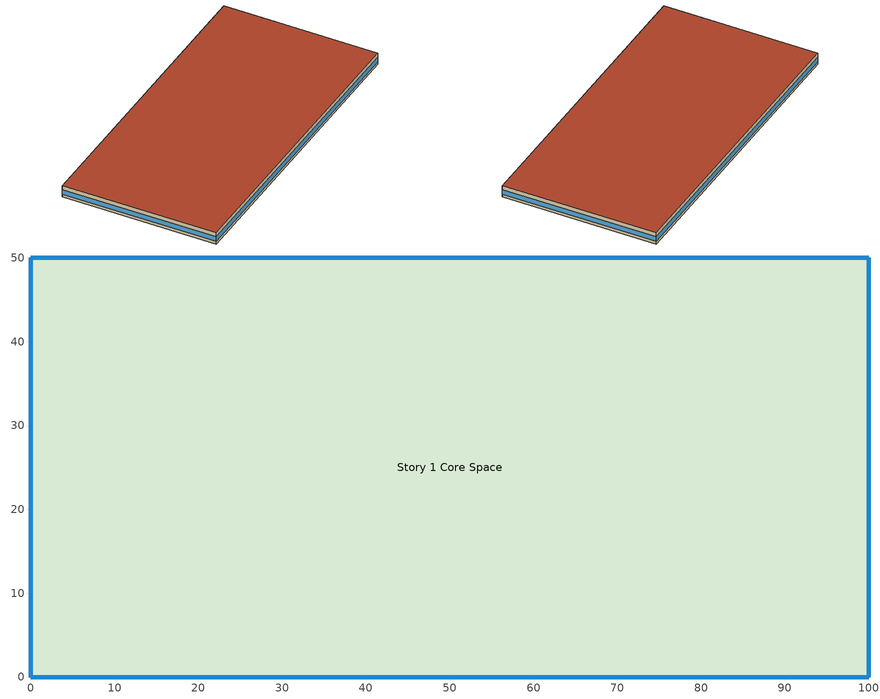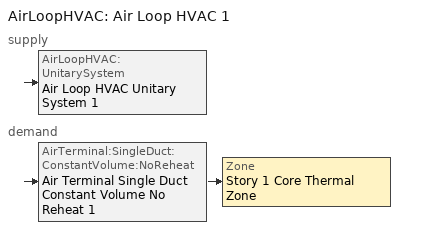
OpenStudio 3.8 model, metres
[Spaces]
Story 1 Core Space
 floor ground: 0,0 0,50 100,50 100,0 z0
 wall outside: 0,50 0,0 100,0 100,50 0,50 z0:4
 window: 0.03,0 99.97,0 / 100,0.03 100,49.97 / 99.97,50 0.03,50 / 0,49.97 0,0.03 z1:2.6
 roof outside: 100,0 100,50 0,50 0,0 z4
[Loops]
AirLoopHVAC 'Air Loop HVAC 1'
 supply: AirLoopHVAC:UnitarySystem 'Air Loop HVAC Unitary System 1'
 demand: AirTerminal:SingleDuct:ConstantVolume:NoReheat 'Air Terminal Single Duct Constant Volume No Reheat 1' > Zone 'Story 1 Core Thermal Zone'
[Building]
Building 1: Space Type=Baseline Model Space Type; Default Construction Set=ASHRAE_189.1-2009_ClimateZone 4-5 (mdoff)_ConstSet
[SizingPeriod:DesignDay] Barometric Pressure {Pa}=98934; Rain Indicator=No; Snow Indicator=No; Day of Month=21; Daylight Saving Time Indicator=No; Humidity Condition Type=Wetbulb; Dry-Bulb Temperature Range Modifier Type=DefaultMultipliers
Name | Maximum Dry-Bulb Temperature {C} | Daily Dry-Bulb Temperature Range {deltaC} | Wind Speed {m/s} | Wind Direction {deg} | Sky Clearness | Month | Day Type | Wetbulb or DewPoint at Maximum Dry-Bulb {C} | Solar Model Indicator | ASHRAE Clear Sky Optical Depth for Beam Irradiance | ASHRAE Clear Sky Optical Depth for Diffuse Irradiance
Chicago Ohare Intl Ap Ann Htg 99.6% Condns DB | -20 | 0 | 4.9 | 270 | 0 | 1 | WinterDesignDay | -20 | ASHRAEClearSky
Chicago Ohare Intl Ap Ann Clg .4% Condns DB=>MWB | 33.3 | 10.5 | 5.2 | 230 |  | 7 | SummerDesignDay | 23.7 | ASHRAETau | 0.455 | 2.05
[DefaultConstructionSet]
ASHRAE_189.1-2009_ClimateZone 4-5 (mdoff)_ConstSet: Default Exterior Surface Constructions=ASHRAE_189.1-2009_ClimateZone 4-5 (mdoff)_Exterior_DefSurfCons; Default Interior Surface Constructions=000_Interior_DefSurfCons; Default Ground Contact Surface Constructions=000_Ground_DefSurfCons; Default Exterior SubSurface Constructions=ASHRAE_189.1-2009_ClimateZone 4-5 (mdoff)_Exterior_DefSubCons; Default Interior SubSurface Constructions=000_Interior_DefSubCons; Interior Partition Construction=000_Interior Partition
[DefaultSurfaceConstructions]
Name | Floor Construction | Wall Construction | Roof Ceiling Construction
ASHRAE_189.1-2009_ClimateZone 4-5 (mdoff)_Exterior_DefSurfCons | 000_ExtSlabCarpet_4in_ClimateZone 1-8 | ASHRAE_189.1-2009_ExtWall_SteelFrame_ClimateZone 4-8 | ASHRAE_189.1-2009_ExtRoof_IEAD_ClimateZone 2-5
000_Interior_DefSurfCons | 000_Interior Floor | 000_Interior Wall | 000_Interior Ceiling
000_Ground_DefSurfCons | 000_ExtSlabCarpet_4in_ClimateZone 1-8 | 000_ExtSlabCarpet_4in_ClimateZone 1-8 | 000_ExtSlabCarpet_4in_ClimateZone 1-8
[DefaultSubSurfaceConstructions] Glass Door Construction=000_Exterior Window; Skylight Construction=000_Exterior Window; Tubular Daylight Dome Construction=000_Interior Window; Tubular Daylight Diffuser Construction=000_Interior Window
Name | Fixed Window Construction | Operable Window Construction | Door Construction
ASHRAE_189.1-2009_ClimateZone 4-5 (mdoff)_Exterior_DefSubCons | ASHRAE_189.1-2009_ExtWindow_ClimateZone 4-5 | ASHRAE_189.1-2009_ExtWindow_ClimateZone 4-5 | 000_Exterior Door
000_Interior_DefSubCons | 000_Interior Window | 000_Interior Window | 000_Interior Door
[Construction]
000_Interior Partition; 000_Interior Door: 000_G05 25mm wood
000_ExtSlabCarpet_4in_ClimateZone 1-8: MAT-CC05 4 HW CONCRETE, CP02 CARPET PAD
ASHRAE_189.1-2009_ExtWall_SteelFrame_ClimateZone 4-8: MAT-SHEATH, Wall Insulation [39], 1/2IN Gypsum
ASHRAE_189.1-2009_ExtRoof_IEAD_ClimateZone 2-5: Roof Membrane, Roof Insulation [21], Metal Decking
000_Interior Floor: 000_F16 Acoustic tile, 000_F05 Ceiling air space resistance, 000_M11 100mm lightweight concrete
000_Interior Wall: 000_G01a 19mm gypsum board, 000_F04 Wall air space resistance, 000_G01a 19mm gypsum board
000_Interior Ceiling: 000_M11 100mm lightweight concrete, 000_F05 Ceiling air space resistance, 000_F16 Acoustic tile
ASHRAE_189.1-2009_ExtWindow_ClimateZone 4-5: Theoretical Glass [207]
000_Exterior Door: 000_F08 Metal surface, 000_I01 25mm insulation board
000_Exterior Window: 000_Clear 3mm, 000_Air 13mm, 000_Clear 3mm
000_Interior Window: 000_Clear 3mm
[Material]
Name | Roughness | Thickness {m} | Conductivity {W/m-K} | Density {kg/m3} | Specific Heat {J/kg-K} | Thermal Absorptance | Solar Absorptance | Visible Absorptance
000_G05 25mm wood | MediumSmooth | 0.0254 | 0.15 | 608 | 1630
MAT-CC05 4 HW CONCRETE | Rough | 0.1016 | 1.311 | 2240 | 836.8 | 0.9 | 0.7 | 0.7
Wall Insulation [39] | MediumRough | 0.1184 | 0.045 | 265 | 836.8 | 0.9 | 0.7 | 0.7
1/2IN Gypsum | Smooth | 0.0127 | 0.16 | 784.9 | 830 | 0.9 | 0.92 | 0.92
Roof Membrane | VeryRough | 0.0095 | 0.16 | 1121.29 | 1460 | 0.9 | 0.7 | 0.7
Roof Insulation [21] | MediumRough | 0.2105 | 0.049 | 265 | 836.8 | 0.9 | 0.7 | 0.7
Metal Decking | MediumSmooth | 0.0015 | 45.006 | 7680 | 418.4 | 0.9 | 0.7 | 0.3
000_F16 Acoustic tile | MediumSmooth | 0.0191 | 0.06 | 368 | 590
000_M11 100mm lightweight concrete | MediumRough | 0.1016 | 0.53 | 1280 | 840
000_G01a 19mm gypsum board | MediumSmooth | 0.019 | 0.16 | 800 | 1090
000_F08 Metal surface | Smooth | 0.0008 | 45.28 | 7824 | 500
000_I01 25mm insulation board | MediumRough | 0.0254 | 0.03 | 43 | 1210
[Material:NoMass] Thermal Absorptance=0.9; Solar Absorptance=0.7
Name | Roughness | Thermal Resistance {m2-K/W} | Visible Absorptance
CP02 CARPET PAD | VeryRough | 0.2165 | 0.8
MAT-SHEATH | Rough | 0.3626 | 0.7
[Material:AirGap]
Name | Thermal Resistance {m2-K/W}
000_F05 Ceiling air space resistance | 0.18
000_F04 Wall air space resistance | 0.15
[WindowMaterial:Glazing] Optical Data Type=SpectralAverage; Thickness {m}=0.003; Infrared Transmittance at Normal Incidence=0
Name | Solar Transmittance at Normal Incidence | Front Side Solar Reflectance at Normal Incidence | Back Side Solar Reflectance at Normal Incidence | Visible Transmittance at Normal Incidence | Front Side Visible Reflectance at Normal Incidence | Back Side Visible Reflectance at Normal Incidence | Front Side Infrared Hemispherical Emissivity | Back Side Infrared Hemispherical Emissivity | Conductivity {W/m-K} | Dirt Correction Factor for Solar and Visible Transmittance | Solar Diffusing
Theoretical Glass [207] | 0.3311 | 0.6189 | 0.6189 | 0.44 | 0.51 | 0.51 | 0.9 | 0.9 | 0.0133 | 1 | No
000_Clear 3mm | 0.837 | 0.075 | 0.075 | 0.898 | 0.081 | 0.081 | 0.84 | 0.84 | 0.9
[WindowMaterial:Gas]
000_Air 13mm: Gas Type=Air; Thickness {m}=0.0127
[BuildingStory]
Story 1: Nominal Z Coordinate {m}=0; Nominal Floor to Floor Height {m}=4
[Space]
Story 1 Core Space: Building Story=Story 1; Thermal Zone=Story 1 Core Thermal Zone
[ThermalZone]
Story 1 Core Thermal Zone: Thermostat=Thermostat Setpoint Dual Setpoint 1; Use Ideal Air Loads=No
[Sizing:Zone]
Story 1 Core Thermal Zone: Zone Cooling Design Supply Air Temperature Input Method=SupplyAirTemperature; Zone Cooling Design Supply Air Temperature {C}=14; Zone Cooling Design Supply Air Temperature Difference {deltaC}=11.11; Zone Heating Design Supply Air Temperature Input Method=SupplyAirTemperature; Zone Heating Design Supply Air Temperature {C}=40; Zone Heating Design Supply Air Temperature Difference {deltaC}=11.11; Zone Cooling Design Supply Air Humidity Ratio {kg-H2O/kg-air}=0.0085; Zone Heating Design Supply Air Humidity Ratio {kg-H2O/kg-air}=0.008; Cooling Design Air Flow Method=DesignDay; Heating Design Air Flow Method=DesignDay; Account for Dedicated Outdoor Air System=No; Dedicated Outdoor Air System Control Strategy=NeutralSupplyAir; Dedicated Outdoor Air Low Setpoint Temperature for Design {C}=autosize; Dedicated Outdoor Air High Setpoint Temperature for Design {C}=autosize; Zone Load Sizing Method=Sensible Load Only No Latent Load; Zone Latent Cooling Design Supply Air Humidity Ratio Input Method=HumidityRatioDifference; Zone Cooling Design Supply Air Humidity Ratio Difference {kgWater/kgDryAir}=0.005; Zone Latent Heating Design Supply Air Humidity Ratio Input Method=HumidityRatioDifference; Zone Humidification Design Supply Air Humidity Ratio Difference {kgWater/kgDryAir}=0.005
[Zone equipment]
Story 1 Core Thermal Zone: Air Terminal Single Duct Constant Volume No Reheat 1
[ThermostatSetpoint:DualSetpoint]
Thermostat Setpoint Dual Setpoint 1: Heating Setpoint Temperature Schedule=Heating Sch; Cooling Setpoint Temperature Schedule=Cooling Sch
[SpaceType]
Baseline Model Space Type: Default Schedule Set=Baseline Model Schedule Set; Design Specification Outdoor Air Object=Baseline Model OA
[DefaultScheduleSet]
Baseline Model Schedule Set: Number of People Schedule=Baseline Model People Lights and Equipment Schedule; People Activity Level Schedule=Baseline Model People Activity Schedule; Lighting Schedule=Baseline Model People Lights and Equipment Schedule; Electric Equipment Schedule=Baseline Model People Lights and Equipment Schedule; Infiltration Schedule=Baseline Model Infiltration Schedule
[DesignSpecification:OutdoorAir]
Baseline Model OA: Outdoor Air Method=Sum; Outdoor Air Flow per Person {m3/s-person}=0.00943895
[SpaceInfiltration:DesignFlowRate]
Baseline Model Infiltration: Space or SpaceType=Baseline Model Space Type; Design Flow Rate Calculation Method=Flow/ExteriorArea; Flow per Exterior Surface Area {m3/s-m2}=0.0003048
[People:Definition]
Baseline Model People Definition: Number of People Calculation Method=People/Area; People per Space Floor Area {person/m2}=0.0538196; Fraction Radiant=0.3
[People]
Baseline Model People: People Definition=Baseline Model People Definition; Space or SpaceType=Baseline Model Space Type; Multiplier=1
[Lights:Definition]
Baseline Model Lights Definition: Design Level Calculation Method=Watts/Area; Watts per Space Floor Area {W/m2}=10.7639
[Lights]
Baseline Model Lights: Lights Definition=Baseline Model Lights Definition; Space or SpaceType=Baseline Model Space Type; Fraction Replaceable=1
[ElectricEquipment:Definition]
Baseline Model Electric Equipment Definition: Design Level Calculation Method=Watts/Area; Watts per Space Floor Area {W/m2}=10.7639
[ElectricEquipment]
Baseline Model Electric Equipment: Electric Equipment Definition=Baseline Model Electric Equipment Definition; Space or SpaceType=Baseline Model Space Type
[Coil:Cooling:DX:SingleSpeed:ThermalStorage]
Coil Cooling DX Single Speed Thermal Storage 1: Availability Schedule=Always On Discrete; Operating Mode Control Method=EMSControlled; Storage Type=Ice; Glycol Concentration=0; Fluid Storage Volume {m3}=autosize; Ice Storage Capacity {GJ}=autosize; Storage Capacity Sizing Factor {hr}=6; Storage Tank to Ambient U-value Times Area Heat Transfer Coefficient {W/K}=7.913; Fluid Storage Tank Rating Temperature {C}=26.7; Rated Evaporator Air Flow Rate {m3/s}=autosize; Cooling Only Mode Available=Yes; Cooling Only Mode Rated Total Evaporator Cooling Capacity {W}=autosize; Cooling Only Mode Rated Sensible Heat Ratio=0.7; Cooling Only Mode Rated COP {W/W}=3.50016; Cooling Only Mode Total Evaporator Cooling Capacity Function of Temperature Curve=Curve Biquadratic 1; Cooling Only Mode Total Evaporator Cooling Capacity Function of Flow Fraction Curve=Curve Cubic 1; Cooling Only Mode Energy Input Ratio Function of Temperature Curve=Curve Biquadratic 2; Cooling Only Mode Energy Input Ratio Function of Flow Fraction Curve=Curve Cubic 1; Cooling Only Mode Part Load Fraction Correlation Curve=Curve Quadratic 1; Cooling Only Mode Sensible Heat Ratio Function of Temperature Curve=Curve Biquadratic 3; Cooling Only Mode Sensible Heat Ratio Function of Flow Fraction Curve=Curve Quadratic 2; Cooling And Charge Mode Available=Yes; Cooling And Charge Mode Rated Total Evaporator Cooling Capacity {W}=autosize; Cooling And Charge Mode Capacity Sizing Factor=1; Cooling And Charge Mode Rated Storage Charging Capacity {W}=autosize; Cooling And Charge Mode Storage Capacity Sizing Factor=0.86; Cooling And Charge Mode Rated Sensible Heat Ratio=0.7; Cooling And Charge Mode Cooling Rated COP {W/W}=3.66668; Cooling And Charge Mode Charging Rated COP {W/W}=2.17; Cooling And Charge Mode Total Evaporator Cooling Capacity Function of Temperature Curve=Curve Triquadratic 1; Cooling And Charge Mode Total Evaporator Cooling Capacity Function of Flow Fraction Curve=Curve Cubic 1; Cooling And Charge Mode Evaporator Energy Input Ratio Function of Temperature Curve=Curve Triquadratic 2; Cooling And Charge Mode Evaporator Energy Input Ratio Function of Flow Fraction Curve=Curve Cubic 1; Cooling And Charge Mode Evaporator Part Load Fraction Correlation Curve=Curve Quadratic 1; Cooling And Charge Mode Storage Charge Capacity Function of Temperature Curve=Table Lookup 1; Cooling And Charge Mode Storage Charge Capacity Function of Total Evaporator PLR Curve=Curve Cubic 1; Cooling And Charge Mode Storage Energy Input Ratio Function of Temperature Curve=Table Lookup 2; Cooling And Charge Mode Storage Energy Input Ratio Function of Flow Fraction Curve=Curve Cubic 1; Cooling And Charge Mode Storage Energy Part Load Fraction Correlation Curve=Curve Cubic 1; Cooling And Charge Mode Sensible Heat Ratio Function of Temperature Curve=Curve Biquadratic 3; Cooling And Charge Mode Sensible Heat Ratio Function of Flow Fraction Curve=Curve Quadratic 2; Cooling And Discharge Mode Available=No; Cooling And Discharge Mode Rated Total Evaporator Cooling Capacity {W}=autosize; Cooling And Discharge Mode Evaporator Capacity Sizing Factor=1; Cooling And Discharge Mode Rated Storage Discharging Capacity {W}=autosize; Cooling And Discharge Mode Storage Discharge Capacity Sizing Factor=1; Cooling And Discharge Mode Rated Sensible Heat Ratio=0.7; Cooling And Discharge Mode Cooling Rated COP {W/W}=3; Cooling And Discharge Mode Discharging Rated COP {W/W}=3; Charge Only Mode Available=No; Charge Only Mode Rated Storage Charging Capacity {W}=autosize; Charge Only Mode Capacity Sizing Factor=1; Charge Only Mode Charging Rated COP {W/W}=3; Discharge Only Mode Available=Yes; Discharge Only Mode Rated Storage Discharging Capacity {W}=autosize; Discharge Only Mode Capacity Sizing Factor=1.7; Discharge Only Mode Rated Sensible Heat Ratio=0.64; Discharge Only Mode Rated COP {W/W}=63.6; Discharge Only Mode Storage Discharge Capacity Function of Temperature Curve=Curve Biquadratic 4; Discharge Only Mode Storage Discharge Capacity Function of Flow Fraction Curve=Curve Cubic 2; Discharge Only Mode Energy Input Ratio Function of Temperature Curve=Curve Biquadratic 5; Discharge Only Mode Energy Input Ratio Function of Flow Fraction Curve=Curve Cubic 1; Discharge Only Mode Part Load Fraction Correlation Curve=Curve Cubic 1; Discharge Only Mode Sensible Heat Ratio Function of Temperature Curve=Curve Biquadratic 6; Discharge Only Mode Sensible Heat Ratio Function of Flow Fraction Curve=Curve Quadratic 3; Ancillary Electric Power {W}=0; Cold Weather Operation Minimum Outdoor Air Temperature {C}=2; Cold Weather Operation Ancillary Power {W}=0; Condenser Design Air Flow Rate {m3/s}=autosize; Condenser Air Flow Sizing Factor=1.25; Condenser Type=AirCooled; Evaporative Condenser Effectiveness=0.7; Evaporative Condenser Pump Rated Power Consumption {W}=0; Basin Heater Capacity {W/K}=0; Basin Heater Setpoint Temperature {C}=2
[EnergyManagementSystem:Sensor]
Name | Output Variable or Output Meter Index Key | Output Variable or Output Meter
Coil_Cooling_DX_Single_Speed_Thermal_Storage_1_s | Coil Cooling DX Single Speed Thermal Storage 1 | Cooling Coil Ice Thermal Storage End Fraction
Schedule_Constant_1_s | Schedule Constant 1 | Schedule Value
[EnergyManagementSystem:Actuator]
Coil_Cooling_DX_Single_Speed_Thermal_Storage_1_opmode: Actuated Component=Coil Cooling DX Single Speed Thermal Storage 1; Actuated Component Type=Coil:Cooling:DX:SingleSpeed:ThermalStorage; Actuated Component Control Type=Operating Mode
[EnergyManagementSystem:Program]
Coil_Cooling_DX_Single_Speed_Thermal_Storage_1_control: Set Coil_Cooling_DX_Single_Speed_Thermal_Storage_1_opmode = Schedule_Constant_1_s; If (Coil_Cooling_DX_Single_Speed_Thermal_Storage_1_opmode == 2); If (Coil_Cooling_DX_Single_Speed_Thermal_Storage_1_s > 0.99); Set Coil_Cooling_DX_Single_Speed_Thermal_Storage_1_opmode = 1; EndIf; EndIf; If (Coil_Cooling_DX_Single_Speed_Thermal_Storage_1_opmode == 5); If (Coil_Cooling_DX_Single_Speed_Thermal_Storage_1_s < 0.01); Set Coil_Cooling_DX_Single_Speed_Thermal_Storage_1_opmode = 1; EndIf; EndIf
[EnergyManagementSystem:ProgramCallingManager]
Coil Cooling DX Single Speed Thermal Storage 1 pcm: AfterPredictorAfterHVACManagers; Coil_Cooling_DX_Single_Speed_Thermal_Storage_1_control
[Fan:OnOff]
Fan On Off 1: Availability Schedule=Always On Discrete; Fan Total Efficiency=0.75; Pressure Rise {Pa}=476.748; Maximum Flow Rate {m3/s}=autosize; Motor Efficiency=1; Motor In Airstream Fraction=1; Fan Power Ratio Function of Speed Ratio Curve=Fan On Off Power Curve; Fan Efficiency Ratio Function of Speed Ratio Curve=Fan On Off Efficiency Curve
[AirLoopHVAC:UnitarySystem]
Air Loop HVAC Unitary System 1: Control Type=Load; Controlling Zone or Thermostat Location=Story 1 Core Thermal Zone; Dehumidification Control Type=None; Availability Schedule=Always On Discrete; Supply Fan=Fan On Off 1; Fan Placement=BlowThrough; Supply Air Fan Operating Mode Schedule=Always Off Discrete; DX Heating Coil Sizing Ratio=1; Cooling Coil=Coil Cooling DX Single Speed Thermal Storage 1; Use DOAS DX Cooling Coil=No; DOAS DX Cooling Coil Leaving Minimum Air Temperature {C}=2; Latent Load Control=SensibleOnlyLoadControl; Supply Air Flow Rate Method During Cooling Operation=SupplyAirFlowRate; Supply Air Flow Rate During Cooling Operation {m3/s}=Autosize; Supply Air Flow Rate Method During Heating Operation=SupplyAirFlowRate; Supply Air Flow Rate During Heating Operation {m3/s}=0; Supply Air Flow Rate Method When No Cooling or Heating is Required=SupplyAirFlowRate; Supply Air Flow Rate When No Cooling or Heating is Required {m3/s}=0; No Load Supply Air Flow Rate Control Set To Low Speed=Yes; Maximum Supply Air Temperature {C}=48.8889; Maximum Outdoor Dry-Bulb Temperature for Supplemental Heater Operation {C}=21; Ancilliary On-Cycle Electric Power {W}=0; Ancilliary Off-Cycle Electric Power {W}=0
[AirLoopHVAC]
Air Loop HVAC 1: Availability Schedule=Always On Discrete; Design Supply Air Flow Rate {m3/s}=autosize; Design Return Air Flow Fraction of Supply Air Flow=1
[Sizing:System]
Air Loop HVAC 1: Central Heating Maximum System Air Flow Ratio=0.3; Preheat Design Temperature {C}=7; Preheat Design Humidity Ratio {kg-H2O/kg-Air}=0.008; Precool Design Temperature {C}=12.8; Precool Design Humidity Ratio {kg-H2O/kg-Air}=0.008; Central Cooling Design Supply Air Temperature {C}=12.8; Central Heating Design Supply Air Temperature {C}=16.7; 100% Outdoor Air in Cooling=Yes; 100% Outdoor Air in Heating=Yes; Central Cooling Design Supply Air Humidity Ratio {kg-H2O/kg-Air}=0.0085; Zone Maximum Outdoor Air Fraction=1; Cooling Supply Air Flow Rate Per Floor Area {m3/s-m2}=0.00996765; Cooling Fraction of Autosized Cooling Supply Air Flow Rate=1; Cooling Supply Air Flow Rate Per Unit Cooling Capacity {m3/s-W}=3.94755e-05; Heating Supply Air Flow Rate Per Floor Area {m3/s-m2}=0.00996765; Heating Fraction of Autosized Heating Supply Air Flow Rate=1; Heating Fraction of Autosized Cooling Supply Air Flow Rate=1; Heating Supply Air Flow Rate Per Unit Heating Capacity {m3/s-W}=3.15882e-05; Cooling Design Capacity Method=CoolingDesignCapacity; Cooling Design Capacity {W}=autosize; Cooling Design Capacity Per Floor Area {W/m2}=234.7; Fraction of Autosized Cooling Design Capacity=1; Heating Design Capacity Method=HeatingDesignCapacity; Heating Design Capacity {W}=autosize; Heating Design Capacity Per Floor Area {W/m2}=157; Fraction of Autosized Heating Design Capacity=1; Central Cooling Capacity Control Method=OnOff; Occupant Diversity=autosize
[AirTerminal:SingleDuct:ConstantVolume:NoReheat]
Air Terminal Single Duct Constant Volume No Reheat 1: Availability Schedule=Always On Discrete; Maximum Air Flow Rate {m3/s}=AutoSize
[Schedule:Ruleset]
Name | Default Day Schedule | Summer Design Day Schedule | Winter Design Day Schedule
Cooling Sch | Cooling Sch Default
Heating Sch | Heating Sch Default
Baseline Model Infiltration Schedule | Baseline Model Infiltration Schedule Schedule All Days | Baseline Model Infiltration Schedule Summer Design Day | Baseline Model Infiltration Schedule Winter Design Day
Baseline Model People Lights and Equipment Schedule | Baseline Model People Lights and Equipment Schedule Schedule Week Day | Baseline Model People Lights and Equipment Schedule Summer Design Day | Baseline Model People Lights and Equipment Schedule Winter Design Day
Baseline Model People Activity Schedule | Baseline Model People Activity Schedule Default
[Schedule:Day]
Cooling Sch Default: 24, 0, 26
Heating Sch Default: 24, 0, 19
Baseline Model Infiltration Schedule Schedule All Days: 6, 0, 1, 22, 0, 0.25, 24, 0, 1
Baseline Model Infiltration Schedule Winter Design Day; Baseline Model Infiltration Schedule Summer Design Day; Baseline Model People Lights and Equipment Schedule Summer Design Day: 24, 0, 1
Baseline Model People Lights and Equipment Schedule Schedule Week Day: 6, 0, 0, 7, 0, 0.1, 8, 0, 0.2, 12, 0, 0.95, 13, 0, 0.5, 17, 0, 0.95, 18, 0, 0.7, 20, 0, 0.4, 22, 0, 0.1, 24, 0, 0.05
Baseline Model People Lights and Equipment Schedule Winter Design Day; Baseline Model People Lights and Equipment Schedule Schedule Sunday: 24, 0, 0
Baseline Model People Lights and Equipment Schedule Saturday: 6, 0, 0, 8, 0, 0.1, 14, 0, 0.5, 17, 0, 0.1, 24, 0, 0
Baseline Model People Activity Schedule Default: 24, 0, 120
[Schedule:Rule] Schedule Ruleset=Baseline Model People Lights and Equipment Schedule
Name | Rule Order | Day Schedule | Apply Saturday | Apply Sunday
Baseline Model People Lights and Equipment Schedule Saturday Rule | 1 | Baseline Model People Lights and Equipment Schedule Saturday | Yes
Baseline Model People Lights and Equipment Schedule Sunday Rule | 0 | Baseline Model People Lights and Equipment Schedule Schedule Sunday |  | Yes
[Schedule:Constant]
Name | Value
Always On Discrete | 1
Schedule Constant 1 | 5
Always Off Discrete | 0
[Curve:Biquadratic]
Name | Coefficient1 Constant | Coefficient2 x | Coefficient3 x**2 | Coefficient4 y | Coefficient5 y**2 | Coefficient6 x*y | Minimum Value of x | Maximum Value of x | Minimum Value of y | Maximum Value of y
Curve Biquadratic 1 | 0.971212 | -0.0152755 | 0.00144345 | -0.00039321 | -6.8364e-06 | -0.000290596 | -100 | 100 | -100 | 100
Curve Biquadratic 2 | 0.286871 | 0.0239022 | -0.000810648 | 0.0134585 | 0.000338936 | -0.000487004 | -100 | 100 | -100 | 100
Curve Biquadratic 3 | 1.32945 | -0.0990649 | 0.000831004 | 0.0652278 | -7.93358e-05 | -0.000587442 | 24.44 | 26.67 | 29.44 | 46.1
Curve Biquadratic 4 | -0.561476 | 0.133949 | -0.00276524 | 0 | 0 | 0 | -100 | 100 | -100 | 100
Curve Biquadratic 5 | 1 | 0 | 0 | 0 | 0 | 0 | -100 | 100 | -100 | 100
Curve Biquadratic 6 | -76.3312 | 3.69084 | 0.00402614 | 3.12067 | -0.00297663 | -0.148603 | 24.44 | 26.67 | 29.44 | 46.1
[Curve:Cubic] Coefficient4 x**3=0
Name | Coefficient1 Constant | Coefficient2 x | Coefficient3 x**2 | Minimum Value of x | Maximum Value of x
Curve Cubic 1 | 1 | 0 | 0 | -100 | 100
Curve Cubic 2 | 0.743259 | 0.167765 | 0.0852728 | -100 | 100
Fan On Off Efficiency Curve | 1 | 0 | 0 | 0 | 1
[Curve:Quadratic]
Name | Coefficient1 Constant | Coefficient2 x | Coefficient3 x**2 | Minimum Value of x | Maximum Value of x | Minimum Curve Output | Maximum Curve Output
Curve Quadratic 1 | 0.909496 | 0.0986477 | -0.00819488 | 0 | 1 | 0.7 | 1
Curve Quadratic 2 | 0.9317 | -0.0077 | 0.076 | 0.69 | 1.3
Curve Quadratic 3 | 0.605576 | 0.506517 | -0.126471 | 0.2 | 1
[Curve:Triquadratic] Coefficient6 z**2=0; Coefficient7 z=0; Coefficient8 x**2*y**2=0; Coefficient10 x*y**2=0; Coefficient11 x**2*y=0; Coefficient12 x**2*z**2=0; Coefficient13 x*z=0; Coefficient14 x*z**2=0; Coefficient15 x**2*z=0; Coefficient16 y**2*z**2=0; Coefficient17 y*z=0; Coefficient18 y*z**2=0; Coefficient19 y**2*z=0; Coefficient20 x**2*y**2*z**2=0; Coefficient21 x**2*y**2*z=0; Coefficient22 x**2*y*z**2=0; Coefficient23 x*y**2*z**2=0; Coefficient24 x**2*y*z=0; Coefficient25 x*y**2*z=0; Coefficient26 x*y*z**2=0; Coefficient27 x*y*z=0; Minimum Value of x=-100; Maximum Value of x=100; Minimum Value of y=-100; Maximum Value of y=100; Minimum Value of z=-100; Maximum Value of z=100
Name | Coefficient1 Constant | Coefficient2 x**2 | Coefficient3 x | Coefficient4 y**2 | Coefficient5 y | Coefficient9 x*y
Curve Triquadratic 1 | 0.971212 | 0.00144345 | -0.0152755 | -6.8364e-06 | -0.00039321 | -0.000290596
Curve Triquadratic 2 | 0.286871 | -0.000810648 | 0.0239022 | 0.000338936 | 0.0134585 | -0.000487004
[Table:Lookup]
Table Lookup 1: DivisorOnly, 1, 0.5, 1.5, Dimensionless, 1.69311, 1.65848, 1.62689, 1.59834, 1.57283, 1.55036, 1.53092, 1.51453, 1.50117, 1.49085, 1.61101, 1.59576, 1.58081, 1.56615, 1.55179, 1.53773, 1.52397, 1.5105, 1.49733, 1.48446, 1.47189, 1.70212, 1.6682, 1.63731, 1.60946, 1.58466, 1.56288, 1.54415, 1.52846, 1.5158, 1.50618, 1.59047, 1.57624, 1.56231, 1.54867, 1.53533, 1.52229, 1.50954, 1.4971, 1.48495, 1.4731, 1.46154, 1.69091, 1.65769, 1.6275, 1.60036, 1.57625, 1.55518, 1.53715, 1.52216, 1.5102, 1.50129, 1.55554, 1.54233, 1.52942, 1.5168, 1.50448, 1.49246, 1.48073, 1.46931, 1.45818, 1.44735, 1.43681, 1.65947, 1.62695, 1.59747, 1.57102, 1.54762, 1.52725, 1.50992, 1.49563, 1.48438, 1.47616, 1.50623, 1.49403, 1.48214, 1.47054, 1.45924, 1.44824, 1.43754, 1.42713, 1.41702, 1.40721, 1.3977, 1.6078, 1.57598, 1.54721, 1.52146, 1.49876, 1.4791, 1.46247, 1.44888, 1.43833, 1.43082, 1.44252, 1.43135, 1.42048, 1.4099, 1.39962, 1.38964, 1.37995, 1.37057, 1.36148, 1.35269, 1.34419, 1.53591, 1.50479, 1.47672, 1.45168, 1.42967, 1.41071, 1.39479, 1.3819, 1.37205, 1.36524, 1.36443, 1.35428, 1.34443, 1.33487, 1.32561, 1.31665, 1.30799, 1.29962, 1.29155, 1.28378, 1.2763, 1.44379, 1.41337, 1.386, 1.36166, 1.34036, 1.3221, 1.30688, 1.29469, 1.28555, 1.27944, 1.27196, 1.26283, 1.25399, 1.24546, 1.23722, 1.22927, 1.22163, 1.21428, 1.20723, 1.20048, 1.19403, 1.33144, 1.30173, 1.27505, 1.25142, 1.23082, 1.21326, 1.19874, 1.18726, 1.17881, 1.17341, 1.1651, 1.15699, 1.14917, 1.14166, 1.13444, 1.12751, 1.12089, 1.11456, 1.10853, 1.1028, 1.09737, 1.19886, 1.16985, 1.14388, 1.12095, 1.10105, 1.0842, 1.07038, 1.0596, 1.05185, 1.04715, 1.04385, 1.03676, 1.02997, 1.02347, 1.01727, 1.01137, 1.00576, 1.00045, 0.995445, 0.990733, 0.986318, 1.04606, 1.01775, 0.992483, 0.970252, 0.951059, 0.934904, 0.921787, 0.911708, 0.904667, 0.900664, 0.908219, 0.902147, 0.896372, 0.890895, 0.885715, 0.880833, 0.876248, 0.871961, 0.867971, 0.864279, 0.860884, 0.873029, 0.845424, 0.820857, 0.799328, 0.780837, 0.765384, 0.752969, 0.743592, 0.737253, 0.733952, 0.7582, 0.753148, 0.748393, 0.743935, 0.739775, 0.735913, 0.732348, 0.729081, 0.726111, 0.723439, 0.721064, 1.69311, 1.65848, 1.62689, 1.59834, 1.57283, 1.55036, 1.53092, 1.51453, 1.50117, 1.49085, 1.61101, 1.59576, 1.58081, 1.56615, 1.55179, 1.53773, 1.52397, 1.5105, 1.49733, 1.48446, 1.47189, 1.70212, 1.6682, 1.63731, 1.60946, 1.58466, 1.56288, 1.54415, 1.52846, 1.5158, 1.50618, 1.59047, 1.57624, 1.56231, 1.54867, 1.53533, 1.52229, 1.50954, 1.4971, 1.48495, 1.4731, 1.46154, 1.69091, 1.65769, 1.6275, 1.60036, 1.57625, 1.55518, 1.53715, 1.52216, 1.5102, 1.50129, 1.55554, 1.54233, 1.52942, 1.5168, 1.50448, 1.49246, 1.48073, 1.46931, 1.45818, 1.44735, 1.43681, 1.65947, 1.62695, 1.59747, 1.57102, 1.54762, 1.52725, 1.50992, 1.49563, 1.48438, 1.47616, 1.50623, 1.49403, 1.48214, 1.47054, 1.45924, 1.44824, 1.43754, 1.42713, 1.41702, 1.40721, 1.3977, 1.6078, 1.57598, 1.54721, 1.52146, 1.49876, 1.4791, 1.46247, 1.44888, 1.43833, 1.43082, 1.44252, 1.43135, 1.42048, 1.4099, 1.39962, 1.38964, 1.37995, 1.37057, 1.36148, 1.35269, 1.34419, 1.53591, 1.50479, 1.47672, 1.45168, 1.42967, 1.41071, 1.39479, 1.3819, 1.37205, 1.36524, 1.36443, 1.35428, 1.34443, 1.33487, 1.32561, 1.31665, 1.30799, 1.29962, 1.29155, 1.28378, 1.2763, 1.44379, 1.41337, 1.386, 1.36166, 1.34036, 1.3221, 1.30688, 1.29469, 1.28555, 1.27944, 1.27196, 1.26283, 1.25399, 1.24546, 1.23722, 1.22927, 1.22163, 1.21428, 1.20723, 1.20048, 1.19403, 1.33144, 1.30173, 1.27505, 1.25142, 1.23082, 1.21326, 1.19874, 1.18726, 1.17881, 1.17341, 1.1651, 1.15699, 1.14917, 1.14166, 1.13444, 1.12751, 1.12089, 1.11456, 1.10853, 1.1028, 1.09737, 1.19886, 1.16985, 1.14388, 1.12095, 1.10105, 1.0842, 1.07038, 1.0596, 1.05185, 1.04715, 1.04385, 1.03676, 1.02997, 1.02347, 1.01727, 1.01137, 1.00576, 1.00045, 0.995445, 0.990733, 0.986318, 1.04606, 1.01775, 0.992483, 0.970252, 0.951059, 0.934904, 0.921787, 0.911708, 0.904667, 0.900664, 0.908219, 0.902147, 0.896372, 0.890895, 0.885715, 0.880833, 0.876248, 0.871961, 0.867971, 0.864279, 0.860884, 0.873029, 0.845424, 0.820857, 0.799328, 0.780837, 0.765384, 0.752969, 0.743592, 0.737253, 0.733952, 0.7582, 0.753148, 0.748393, 0.743935, 0.739775, 0.735913, 0.732348, 0.729081, 0.726111, 0.723439, 0.721064
Table Lookup 2: DivisorOnly, 1, 0.5, 2.5, Dimensionless, 0.992307, 0.993206, 0.993576, 0.993419, 0.992732, 0.991518, 0.989775, 0.987503, 0.984703, 0.981375, 0.872134, 0.870599, 0.869047, 0.867479, 0.865894, 0.864292, 0.862674, 0.86104, 0.859389, 0.857721, 0.856037, 0.7524, 0.754439, 0.755951, 0.756934, 0.757389, 0.757315, 0.756713, 0.755582, 0.753923, 0.751735, 0.672781, 0.672013, 0.671228, 0.670427, 0.669609, 0.668774, 0.667923, 0.667055, 0.666171, 0.66527, 0.664353, 0.576753, 0.579934, 0.582586, 0.58471, 0.586306, 0.587373, 0.587911, 0.587922, 0.587403, 0.586357, 0.533038, 0.533037, 0.533019, 0.532984, 0.532933, 0.532865, 0.532781, 0.53268, 0.532563, 0.532429, 0.532279, 0.465368, 0.469689, 0.473483, 0.476747, 0.479484, 0.481692, 0.483371, 0.484522, 0.485145, 0.485239, 0.452904, 0.453669, 0.454418, 0.45515, 0.455866, 0.456565, 0.457248, 0.457914, 0.458564, 0.459197, 0.459813, 0.418243, 0.423706, 0.42864, 0.433045, 0.436923, 0.440271, 0.443092, 0.445383, 0.447147, 0.448382, 0.432379, 0.433911, 0.435427, 0.436926, 0.438409, 0.439875, 0.441324, 0.442757, 0.444174, 0.445574, 0.446957, 0.43538, 0.441983, 0.448058, 0.453604, 0.458622, 0.463112, 0.467073, 0.470506, 0.47341, 0.475786, 0.471464, 0.473763, 0.476045, 0.478311, 0.480561, 0.482794, 0.48501, 0.48721, 0.489393, 0.49156, 0.49371, 0.516777, 0.524521, 0.531737, 0.538424, 0.544583, 0.550213, 0.555315, 0.559889, 0.563934, 0.56745, 0.570157, 0.573223, 0.576273, 0.579305, 0.582322, 0.585322, 0.588305, 0.591272, 0.594222, 0.597155, 0.600073, 0.662435, 0.67132, 0.679676, 0.687504, 0.694804, 0.701575, 0.707818, 0.713533, 0.718718, 0.723376, 0.72846, 0.732293, 0.736109, 0.739909, 0.743692, 0.747459, 0.751209, 0.754942, 0.75866, 0.76236, 0.766044, 0.872354, 0.88238, 0.891877, 0.900846, 0.909286, 0.917198, 0.924582, 0.931437, 0.937764, 0.943562, 0.946372, 0.950972, 0.955555, 0.960121, 0.964672, 0.969205, 0.973722, 0.978223, 0.982707, 0.987174, 0.991625, 1.14653, 1.1577, 1.16834, 1.17845, 1.18803, 1.19708, 1.20561, 1.2136, 1.22107, 1.22801, 1.22389, 1.22926, 1.23461, 1.23994, 1.24526, 1.25056, 1.25584, 1.26111, 1.26636, 1.2716, 1.27681, 1.48497, 1.49728, 1.50906, 1.52031, 1.53103, 1.54123, 1.55089, 1.56003, 1.56864, 1.57672, 1.56102, 1.56716, 1.57327, 1.57937, 1.58546, 1.59153, 1.59758, 1.60361, 1.60963, 1.61563, 1.62161, 0.992307, 0.993206, 0.993576, 0.993419, 0.992732, 0.991518, 0.989775, 0.987503, 0.984703, 0.981375, 0.872134, 0.870599, 0.869047, 0.867479, 0.865894, 0.864292, 0.862674, 0.86104, 0.859389, 0.857721, 0.856037, 0.7524, 0.754439, 0.755951, 0.756934, 0.757389, 0.757315, 0.756713, 0.755582, 0.753923, 0.751735, 0.672781, 0.672013, 0.671228, 0.670427, 0.669609, 0.668774, 0.667923, 0.667055, 0.666171, 0.66527, 0.664353, 0.576753, 0.579934, 0.582586, 0.58471, 0.586306, 0.587373, 0.587911, 0.587922, 0.587403, 0.586357, 0.533038, 0.533037, 0.533019, 0.532984, 0.532933, 0.532865, 0.532781, 0.53268, 0.532563, 0.532429, 0.532279, 0.465368, 0.469689, 0.473483, 0.476747, 0.479484, 0.481692, 0.483371, 0.484522, 0.485145, 0.485239, 0.452904, 0.453669, 0.454418, 0.45515, 0.455866, 0.456565, 0.457248, 0.457914, 0.458564, 0.459197, 0.459813, 0.418243, 0.423706, 0.42864, 0.433045, 0.436923, 0.440271, 0.443092, 0.445383, 0.447147, 0.448382, 0.432379, 0.433911, 0.435427, 0.436926, 0.438409, 0.439875, 0.441324, 0.442757, 0.444174, 0.445574, 0.446957, 0.43538, 0.441983, 0.448058, 0.453604, 0.458622, 0.463112, 0.467073, 0.470506, 0.47341, 0.475786, 0.471464, 0.473763, 0.476045, 0.478311, 0.480561, 0.482794, 0.48501, 0.48721, 0.489393, 0.49156, 0.49371, 0.516777, 0.524521, 0.531737, 0.538424, 0.544583, 0.550213, 0.555315, 0.559889, 0.563934, 0.56745, 0.570157, 0.573223, 0.576273, 0.579305, 0.582322, 0.585322, 0.588305, 0.591272, 0.594222, 0.597155, 0.600073, 0.662435, 0.67132, 0.679676, 0.687504, 0.694804, 0.701575, 0.707818, 0.713533, 0.718718, 0.723376, 0.72846, 0.732293, 0.736109, 0.739909, 0.743692, 0.747459, 0.751209, 0.754942, 0.75866, 0.76236, 0.766044, 0.872354, 0.88238, 0.891877, 0.900846, 0.909286, 0.917198, 0.924582, 0.931437, 0.937764, 0.943562, 0.946372, 0.950972, 0.955555, 0.960121, 0.964672, 0.969205, 0.973722, 0.978223, 0.982707, 0.987174, 0.991625, 1.14653, 1.1577, 1.16834, 1.17845, 1.18803, 1.19708, 1.20561, 1.2136, 1.22107, 1.22801, 1.22389, 1.22926, 1.23461, 1.23994, 1.24526, 1.25056, 1.25584, 1.26111, 1.26636, 1.2716, 1.27681, 1.48497, 1.49728, 1.50906, 1.52031, 1.53103, 1.54123, 1.55089, 1.56003, 1.56864, 1.57672, 1.56102, 1.56716, 1.57327, 1.57937, 1.58546, 1.59153, 1.59758, 1.60361, 1.60963, 1.61563, 1.62161
[Curve:Exponent]
Fan On Off Power Curve: Coefficient1 Constant=1; Coefficient2 Constant=0; Coefficient3 Constant=0; Minimum Value of x=0; Maximum Value of x=1
